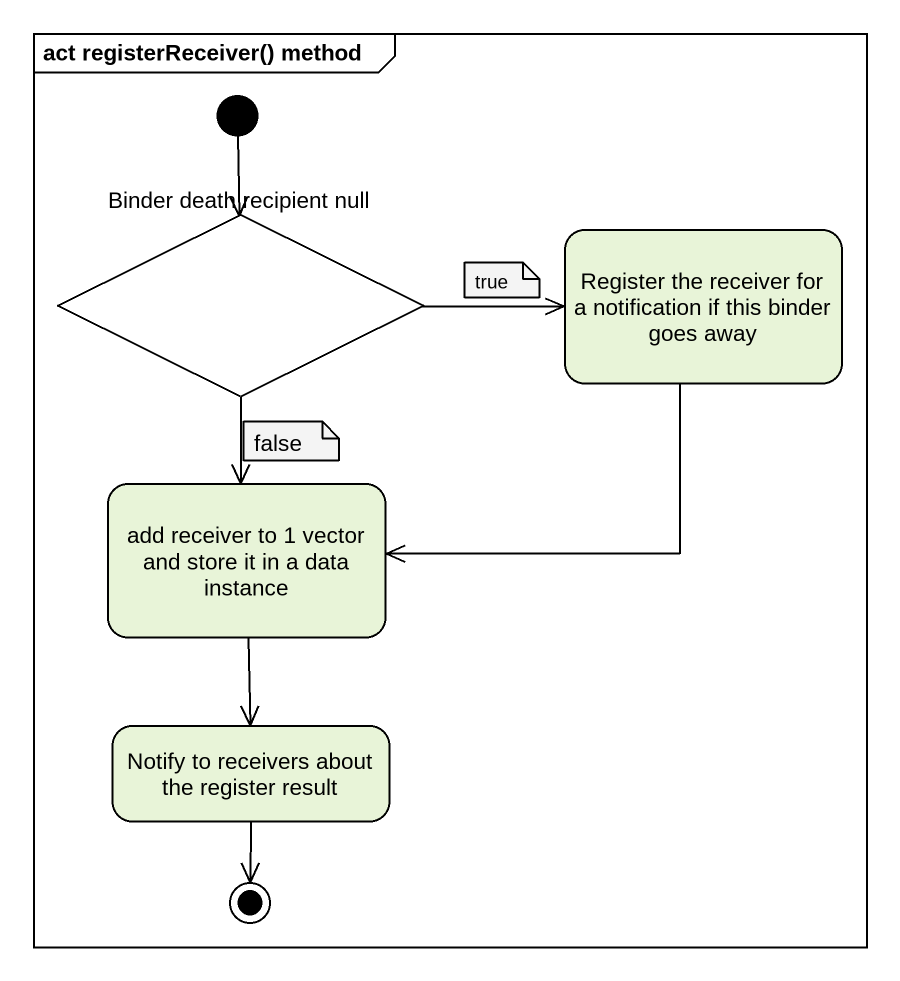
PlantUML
@startuml
mainframe act registerReceiver() method
hide empty description
state "Binder death recipient null" as Binder_death_recipient_null <<choice>>
state "Register the receiver for a notification if this binder goes away" as Register_the_receiver_for_a
state "add receiver to 1 vector and store it in a data instance" as add_receiver_to_1_vector
state "Notify to receivers about the register result" as Notify_to_receivers_about
[*] --> Binder_death_recipient_null
Binder_death_recipient_null -right-> Register_the_receiver_for_a
Binder_death_recipient_null --> add_receiver_to_1_vector
Register_the_receiver_for_a -left-> add_receiver_to_1_vector
add_receiver_to_1_vector --> Notify_to_receivers_about
Notify_to_receivers_about --> [*]
note as N1
  true
end note
note as N2
  false
end note
@enduml
